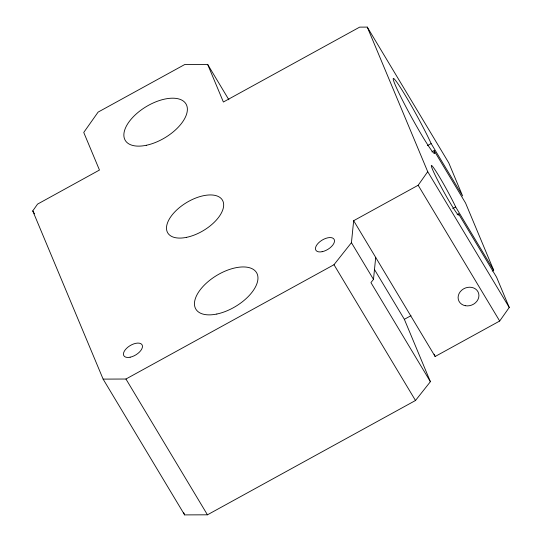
<?xml version="1.0" encoding="UTF-8"?>
<svg xmlns="http://www.w3.org/2000/svg" width="542" height="542" viewBox="0 0 542 542"><rect width="100%" height="100%" fill="white"/><g stroke="black" fill="none" stroke-linecap="round" stroke-linejoin="round"><path stroke-width="0.81" d="M103.122 379.115L125.94 379.027L333.987 264.713L351.433 242.68L353.669 220.702L418.16 185.256L427.719 171.699L367.273 27.1L359.664 27.127L223.379 102.018L207.647 64.396L184.829 64.478L98.102 112.113L83.746 132.444L99.464 170.046L37.54 204.124L32.75 210.913L103.122 379.115L184.626 514.9L207.444 514.812L415.49 400.497L430.389 381.69L404.352 319.319L374.441 269.462M430.389 381.69L370.931 282.606L373.485 279.394L375.701 257.416M353.669 220.702L435.138 356.501L499.683 321.027L509.25 307.47L496.594 277.226L458.6 213.934A28.333 1.809 61.2 0 1 442.496 189.388A28.333 1.809 61.2 0 1 433.241 167.275A28.333 1.809 61.2 0 1 455.68 206.949L493.674 270.241L492.197 271.047M427.455 145.602L431.154 143.569L462.604 195.953L448.776 162.891L367.273 27.1M431.899 151.875L434.122 150.656L465.564 203.04L493.674 270.241M452.719 208.575L455.68 206.949M457.123 214.747L458.6 213.934M404.352 319.319L410.992 315.668M427.719 171.699L509.25 307.47M418.16 185.256L499.683 321.027M351.433 242.68L373.485 279.394M333.987 264.713L415.49 400.497M207.647 64.396L228.887 99.789M32.75 210.913L34.485 213.799M125.94 379.027L207.444 514.812M434.169 354.19L435.138 356.501M183.643 512.556L184.626 514.9M434.122 150.656A42.852 2.737 61.2 0 1 410.721 115.771A42.852 2.737 61.2 0 1 396.446 81.652A42.852 2.737 61.2 0 1 431.154 143.569M186.651 237.328A31.87 16.335 -31 0 0 222.958 201.197A31.87 16.335 -31 0 0 175.649 211.021A31.87 16.335 -31 0 0 186.651 237.328M322.172 251.691A10.623 5.447 -31 0 0 334.272 239.645A10.623 5.447 -31 0 0 318.5 242.924A10.623 5.447 -31 0 0 322.172 251.691M130.141 357.205A10.623 5.447 -31 0 0 142.241 345.166A10.623 5.447 -31 0 0 126.476 348.438A10.623 5.447 -31 0 0 130.141 357.205M146.245 145.29A35.413 18.15 -31 0 0 186.59 105.148A35.413 18.15 -31 0 0 134.023 116.063A35.413 18.15 -31 0 0 146.245 145.29M216.834 314.035A35.413 18.15 -31 0 0 257.179 273.9A35.413 18.15 -31 0 0 204.612 284.814A35.413 18.15 -31 0 0 216.834 314.035M465.266 305.695A10.623 9.099 -22.7 0 0 478.708 293.642A10.623 9.099 -22.7 0 0 461.574 290.316A10.623 9.099 -22.7 0 0 465.266 305.695"/></g></svg>
